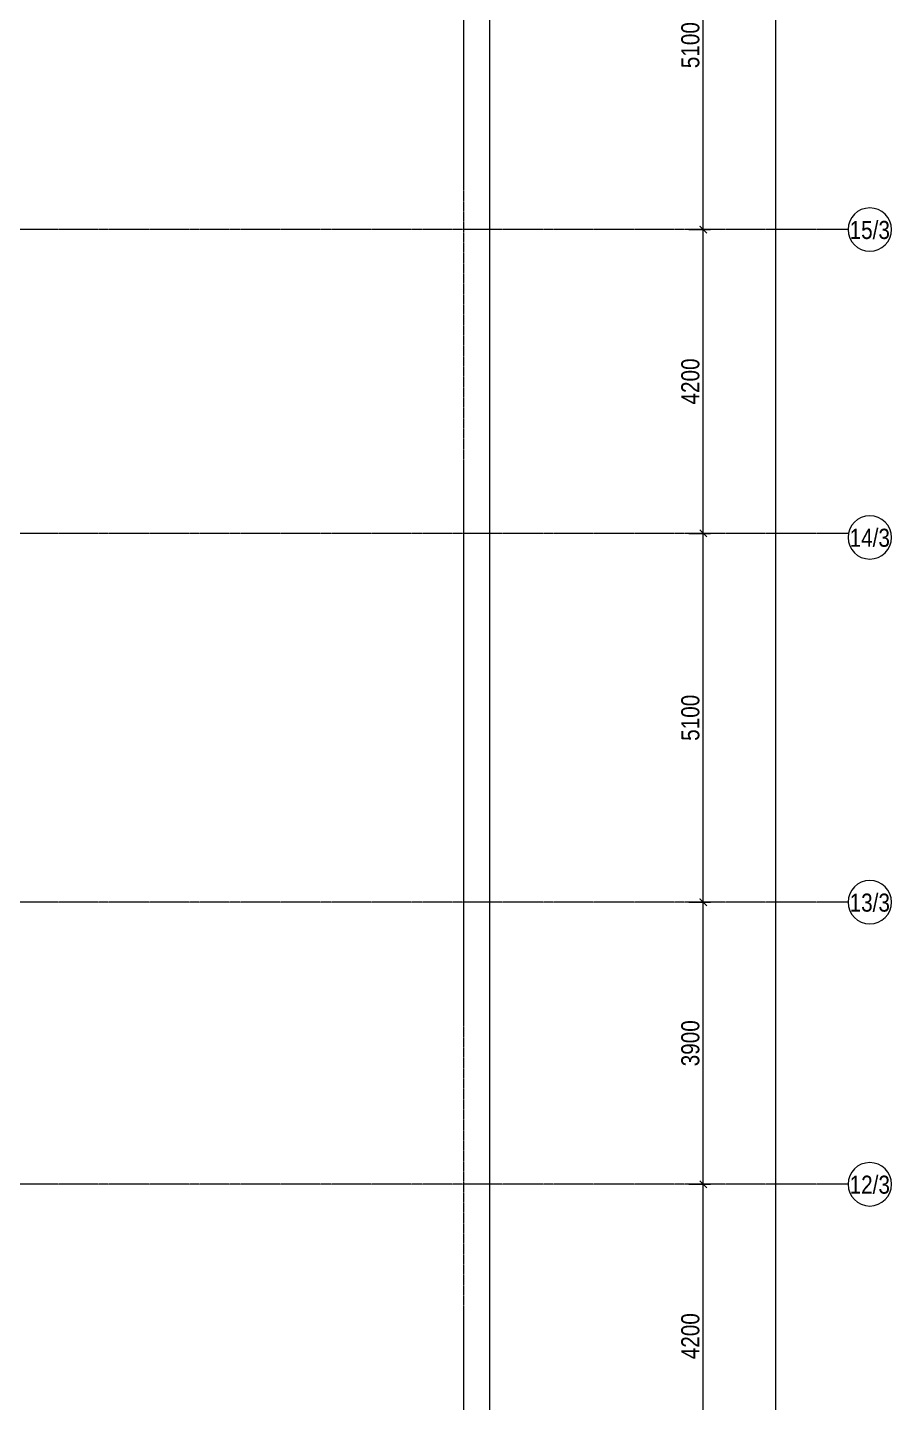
# Model space of a CAD drawing. Header units: millimetres. Extents: x -328335 to 1212475, y -208171 to 164144.
# Drawn here: x 303350 to 315287, y 38383 to 57394 of the extents above; entities that cross this region are included whole.
import ezdxf
from ezdxf.enums import TextEntityAlignment as Align

# ---------------------------------------------------------------- set-up
doc = ezdxf.new("R2010")
doc.units = ezdxf.units.MM
doc.header["$LTSCALE"] = 0.5
doc.linetypes.add('CENTER2', pattern=[28.575, 19.05, -3.175, 3.175, -3.175])
doc.linetypes.add('DASHED', pattern=[19.05, 12.7, -6.35])
doc.layers.get('Defpoints').update_dxf_attribs({"color": 140})
doc.layers.add('АР_Делит', color=120, linetype='Continuous', lineweight=0, plot=False)
doc.layers.add('РД_Оси_100', color=7, linetype='Continuous', lineweight=0, true_color=0x525252)
doc.layers.add('РД_Оси_размер', color=8, linetype='Continuous', lineweight=0)
doc.styles.add('style1', font='ARIALN.TTF')
doc.styles.add('ккк', font='isocpeur.ttf', dxfattribs={"width": 0.85, "oblique": 15})
doc.dimstyles.new('Dim100_ареал', dxfattribs={"dimscale": 100, "dimtxt": 2.5, "dimasz": 1, "dimexe": 1, "dimexo": 1, "dimgap": 0.5, "dimtad": 1, "dimzin": 12, "dimdsep": 46, "dimtxsty": 'style1', "dimblk": 'ARCHTICK', "dimcen": 1, "dimdle": 1, "dimaunit": 1, "dimadec": 0, "dimazin": 3, "dimtfac": 1, "dimtmove": 1, "dimatfit": 3, "dimldrblk": 'OPEN30', "dimfxl": 2, "dimfxlon": 1, "dimtolj": 1, "dimtzin": 0, "dimlwd": 5, "dimlwe": 5, "dimarcsym": 0})

# ---------------------------------------------------------------- blocks, each defined once
blk = doc.blocks.new('A-iden')
at = {"linetype": 'Continuous', "lineweight": 5}
blk.add_circle((0, -4), 3, dxfattribs=at)
at = {"color": 0, "linetype": 'Continuous', "lineweight": 20, "style": 'ккк', "width": 0.85}
blk.add_attdef('ID', text='', height=4, dxfattribs=at).set_placement((0.31, -3.85), align=Align.MIDDLE_CENTER)
blk = doc.blocks.new('_ArchTick')
at = {"color": 0, "linetype": 'ByBlock', "const_width": 0.15}
blk.add_lwpolyline([(-0.5, -0.5), (0.5, 0.5)], dxfattribs=at)
blk = doc.blocks.new('*D190')
at = {"layer": 'Defpoints', "color": 0, "transparency": 16777216}
for p in [(116910, 69000), (118910, 69000), (116910, 0)]:
    blk.add_point(p, dxfattribs=at)
at = {"layer": 'РД_Оси_размер', "color": 0, "lineweight": 5, "transparency": 16777216}
for p, q in [((118910, -100), (118910, 69100)), ((118710, 69000), (119010, 69000)), ((118710, 0), (119010, 0))]:
    blk.add_line(p, q, dxfattribs=at)
at = {"layer": 'РД_Оси_размер', "color": 0, "lineweight": 5, "transparency": 16777216, "xscale": 100, "yscale": 100, "zscale": 100}
for p, rotation in [((118910, 69000), 90), ((118910, 0), 270)]:
    blk.add_blockref('_ArchTick', p, dxfattribs=dict(at, rotation=rotation))
at = {"layer": 'РД_Оси_размер', "color": 0, "transparency": 16777216, "insert": (118732, 34500), "char_height": 250, "attachment_point": 5, "rotation": 90, "style": 'style1'}
blk.add_mtext('\\A1;69000', dxfattribs=at)
blk = doc.blocks.new('_Open30')
at = {"color": 0, "linetype": 'ByBlock', "lineweight": -2}
for p, q in [((-1, 0.27), (0, 0)), ((0, 0), (-1, -0.27)), ((0, 0), (-1, 0))]:
    blk.add_line(p, q, dxfattribs=at)
blk = doc.blocks.new('*D200')
at = {"layer": 'Defpoints', "color": 0, "transparency": 16777216}
for p in [(116910, 41400), (117910, 41400), (116910, 37200)]:
    blk.add_point(p, dxfattribs=at)
at = {"layer": 'РД_Оси_размер', "color": 0, "lineweight": 5, "transparency": 16777216}
for p, q in [((117910, 37100), (117910, 41500)), ((117710, 41400), (118010, 41400)), ((117710, 37200), (118010, 37200))]:
    blk.add_line(p, q, dxfattribs=at)
at = {"layer": 'РД_Оси_размер', "color": 0, "lineweight": 5, "transparency": 16777216, "xscale": 100, "yscale": 100, "zscale": 100}
for p, rotation in [((117910, 41400), 90), ((117910, 37200), 270)]:
    blk.add_blockref('_ArchTick', p, dxfattribs=dict(at, rotation=rotation))
at = {"layer": 'РД_Оси_размер', "color": 0, "transparency": 16777216, "insert": (117732, 39300), "char_height": 250, "attachment_point": 5, "rotation": 90, "style": 'style1'}
blk.add_mtext('\\A1;4200', dxfattribs=at)
blk = doc.blocks.new('*D201')
at = {"layer": 'Defpoints', "color": 0, "transparency": 16777216}
for p in [(116910, 45300), (117910, 45300), (116910, 41400)]:
    blk.add_point(p, dxfattribs=at)
at = {"layer": 'РД_Оси_размер', "color": 0, "lineweight": 5, "transparency": 16777216}
for p, q in [((117710, 45300), (118010, 45300)), ((117910, 41300), (117910, 45400)), ((117710, 41400), (118010, 41400))]:
    blk.add_line(p, q, dxfattribs=at)
at = {"layer": 'РД_Оси_размер', "color": 0, "lineweight": 5, "transparency": 16777216, "xscale": 100, "yscale": 100, "zscale": 100}
for p, rotation in [((117910, 45300), 90), ((117910, 41400), 270)]:
    blk.add_blockref('_ArchTick', p, dxfattribs=dict(at, rotation=rotation))
at = {"layer": 'РД_Оси_размер', "color": 0, "transparency": 16777216, "insert": (117732, 43350), "char_height": 250, "attachment_point": 5, "rotation": 90, "style": 'style1'}
blk.add_mtext('\\A1;3900', dxfattribs=at)
blk = doc.blocks.new('*D202')
at = {"layer": 'Defpoints', "color": 0, "transparency": 16777216}
for p in [(116910, 50400), (117910, 50400), (116910, 45300)]:
    blk.add_point(p, dxfattribs=at)
at = {"layer": 'РД_Оси_размер', "color": 0, "lineweight": 5, "transparency": 16777216}
for p, q in [((117710, 50400), (118010, 50400)), ((117910, 45200), (117910, 50500)), ((117710, 45300), (118010, 45300))]:
    blk.add_line(p, q, dxfattribs=at)
at = {"layer": 'РД_Оси_размер', "color": 0, "lineweight": 5, "transparency": 16777216, "xscale": 100, "yscale": 100, "zscale": 100}
for p, rotation in [((117910, 50400), 90), ((117910, 45300), 270)]:
    blk.add_blockref('_ArchTick', p, dxfattribs=dict(at, rotation=rotation))
at = {"layer": 'РД_Оси_размер', "color": 0, "transparency": 16777216, "insert": (117732, 47850), "char_height": 250, "attachment_point": 5, "rotation": 90, "style": 'style1'}
blk.add_mtext('\\A1;5100', dxfattribs=at)
blk = doc.blocks.new('*D203')
at = {"layer": 'Defpoints', "color": 0, "transparency": 16777216}
for p in [(116910, 54600), (117910, 54600), (116910, 50400)]:
    blk.add_point(p, dxfattribs=at)
at = {"layer": 'РД_Оси_размер', "color": 0, "lineweight": 5, "transparency": 16777216}
for p, q in [((117710, 54600), (118010, 54600)), ((117910, 50300), (117910, 54700)), ((117710, 50400), (118010, 50400))]:
    blk.add_line(p, q, dxfattribs=at)
at = {"layer": 'РД_Оси_размер', "color": 0, "lineweight": 5, "transparency": 16777216, "xscale": 100, "yscale": 100, "zscale": 100}
for p, rotation in [((117910, 54600), 90), ((117910, 50400), 270)]:
    blk.add_blockref('_ArchTick', p, dxfattribs=dict(at, rotation=rotation))
at = {"layer": 'РД_Оси_размер', "color": 0, "transparency": 16777216, "insert": (117732, 52500), "char_height": 250, "attachment_point": 5, "rotation": 90, "style": 'style1'}
blk.add_mtext('\\A1;4200', dxfattribs=at)
blk = doc.blocks.new('*D204')
at = {"layer": 'Defpoints', "color": 0, "transparency": 16777216}
for p in [(116910, 59700), (117910, 59700), (116910, 54600)]:
    blk.add_point(p, dxfattribs=at)
at = {"layer": 'РД_Оси_размер', "color": 0, "lineweight": 5, "transparency": 16777216}
for p, q in [((117710, 59700), (118010, 59700)), ((117910, 54500), (117910, 59800)), ((117710, 54600), (118010, 54600))]:
    blk.add_line(p, q, dxfattribs=at)
at = {"layer": 'РД_Оси_размер', "color": 0, "lineweight": 5, "transparency": 16777216, "xscale": 100, "yscale": 100, "zscale": 100}
for p, rotation in [((117910, 59700), 90), ((117910, 54600), 270)]:
    blk.add_blockref('_ArchTick', p, dxfattribs=dict(at, rotation=rotation))
at = {"layer": 'РД_Оси_размер', "color": 0, "transparency": 16777216, "insert": (117732, 57150), "char_height": 250, "attachment_point": 5, "rotation": 90, "style": 'style1'}
blk.add_mtext('\\A1;5100', dxfattribs=at)
blk = doc.blocks.new('СОШ_2200_АР_ОСИ_М100_28.05.24')
at = {"layer": 'АР_Делит', "color": 5, "linetype": 'DASHED'}
blk.add_lwpolyline([(-355, 100855), (37145, 100855), (37145, 129155), (72745, 129155), (72745, 135155), (114955, 135155), (114955, -355), (93595.036, -355), (93595.036, 13855), (94145, 13855), (94145, 68320), (66055, 68320), (66055, 13857.73), (83455, 13857.73), (83455, -355), (45245, -355), (45245, 13145), (44695, 13145), (44695, 26755), (45245, 26755), (45245, 68320), (20455, 68320)], dxfattribs=at)
at = {"layer": 'РД_Оси_100', "color": 8, "linetype": 'CENTER2', "true_color": 0x808080}
for p, q in [((114600, -6155), (114600, 139938.679)), ((119910, 54600), (94200, 54600)), ((119910, 50400), (94200, 50400)), ((119910, 45300), (94200, 45300)), ((119910, 41400), (94200, 41400))]:
    blk.add_line(p, q, dxfattribs=at)
at = {"layer": 'РД_Оси_100', "color": 0}
ref = blk.add_blockref('A-iden', (120210, 55000), dxfattribs=dict(at, xscale=-100, yscale=100, zscale=100))
ref.add_attrib('ID', '15/3', dxfattribs={"layer": '0', "linetype": 'Continuous', "height": 250, "style": 'style1'}).set_placement((120210, 54600), align=Align.MIDDLE)
ref = blk.add_blockref('A-iden', (120210, 50744.148), dxfattribs=dict(at, xscale=-100, yscale=100, zscale=100))
ref.add_attrib('ID', '14/3', dxfattribs={"layer": '0', "linetype": 'Continuous', "height": 250, "style": 'style1'}).set_placement((120210, 50344.148), align=Align.MIDDLE)
ref = blk.add_blockref('A-iden', (120210, 45700), dxfattribs=dict(at, xscale=-100, yscale=100, zscale=100))
ref.add_attrib('ID', '13/3', dxfattribs={"layer": '0', "linetype": 'Continuous', "height": 250, "style": 'style1'}).set_placement((120210, 45300), align=Align.MIDDLE)
ref = blk.add_blockref('A-iden', (120210, 41800), dxfattribs=dict(at, xscale=-100, yscale=100, zscale=100))
ref.add_attrib('ID', '12/3', dxfattribs={"layer": '0', "linetype": 'Continuous', "height": 250, "style": 'style1'}).set_placement((120210, 41400), align=Align.MIDDLE)
at = {"layer": 'РД_Оси_размер'}
for base, p1, p2, picture, middle in [((118910, 69000), (116910, 0), (116910, 69000), '*D190', (118732.357, 34500)), ((117910, 59700), (116910, 54600), (116910, 59700), '*D204', (117732.357, 57150)), ((117910, 54600), (116910, 50400), (116910, 54600), '*D203', (117732.357, 52500)), ((117910, 50400), (116910, 45300), (116910, 50400), '*D202', (117732.357, 47850)), ((117910, 45300), (116910, 41400), (116910, 45300), '*D201', (117732.357, 43350)), ((117910, 41400), (116910, 37200), (116910, 41400), '*D200', (117732.357, 39300))]:
    dim = blk.add_linear_dim(base=base, p1=p1, p2=p2, angle=90, dimstyle='Dim100_ареал', dxfattribs=at)
    dim.commit()
    dim.dimension.update_dxf_attribs({"geometry": picture, "text_midpoint": middle})

msp = doc.modelspace()

# ---------------------------------------------------------------- block references
at = {"layer": 'РД_Оси_100'}
msp.add_blockref('СОШ_2200_АР_ОСИ_М100_28.05.24', (194776.726, 0), dxfattribs=at)

doc.saveas('drawing.dxf')
